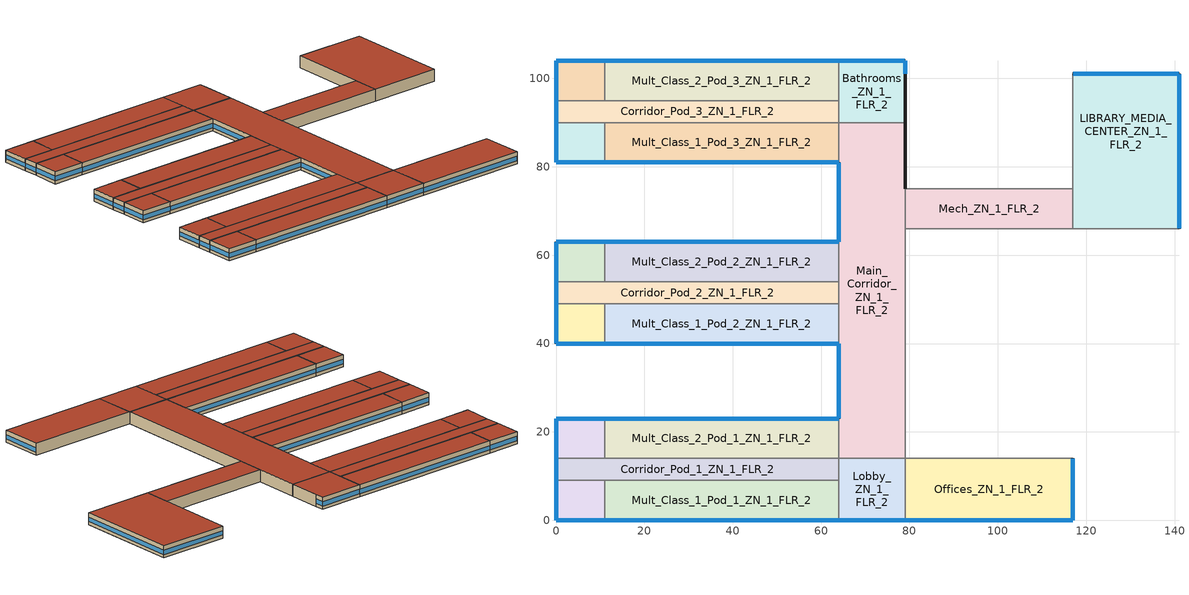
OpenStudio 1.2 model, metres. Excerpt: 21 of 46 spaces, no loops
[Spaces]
Bathrooms_ZN_1_FLR_2
 floor to Bathrooms_ZN_1_FLR_1: 79,104 79,90 64,90 64,104 z4
 wall outside: 79,90 79,101 79,104 64,104 z4:8
 wall to Mult_Class_2_Pod_3_ZN_1_FLR_2: 64,104 64,95 z4:8
 wall to Main_Corridor_ZN_1_FLR_2: 64,90 79,90 z4:8
 wall to Corridor_Pod_3_ZN_1_FLR_2: 64,95 64,90 z4:8
 window: 78.95,104 64.05,104 z5.1:6.51; 79,101.05 79,103.95 z5.1:6.55
 roof outside: 79,90 79,104 64,104 64,90 z8
Mult_Class_2_Pod_3_ZN_1_FLR_2
 floor to Mult_Class_2_Pod_3_ZN_1_FLR_1: 64,104 64,95 11,95 11,104 z4
 wall outside: 64,104 11,104 z4:8
 wall to Corridor_Pod_3_ZN_1_FLR_2: 11,95 64,95 z4:8
 wall to Corner_Class_2_Pod_3_ZN_1_FLR_2: 11,104 11,95 z4:8
 window: 63.95,104 11.05,104 z5.1:6.5
 roof outside: 64,95 64,104 11,104 11,95 z8
Corner_Class_2_Pod_3_ZN_1_FLR_2
 floor to Corner_Class_2_Pod_3_ZN_1_FLR_1: 11,104 11,95 0,95 0,104 z4
 wall outside: 11,104 0,104 0,95 z4:8
 wall to Corridor_Pod_3_ZN_1_FLR_2: 0,95 11,95 z4:8
 window: 0,103.95 0,95.05 z5.1:6.52; 10.95,104 0.05,104 z5.1:6.51
 roof outside: 11,95 11,104 0,104 0,95 z8
Mult_Class_2_Pod_2_ZN_1_FLR_2
 floor to Mult_Class_2_Pod_2_ZN_1_FLR_1: 64,63 64,54 11,54 11,63 z4
 wall outside: 64,63 11,63 z4:8
 wall to Corner_Class_2_Pod_2_ZN_1_FLR_2: 11,63 11,54 z4:8
 wall to Corridor_Pod_2_ZN_1_FLR_2: 11,54 64,54 z4:8
 wall to Main_Corridor_ZN_1_FLR_2: 64,54 64,63 z4:8
 window: 63.95,63 11.05,63 z5.1:6.5
 roof outside: 64,54 64,63 11,63 11,54 z8
Corridor_Pod_2_ZN_1_FLR_2
 floor to Corridor_Pod_2_ZN_1_FLR_1: 64,54 64,49 0,49 0,54 z4
 wall outside: 0,54 0,49 z4:8
 wall to Corner_Class_1_Pod_2_ZN_1_FLR_2: 0,49 11,49 z4:8
 wall to Main_Corridor_ZN_1_FLR_2: 64,49 64,54 z4:8
 wall to Corner_Class_2_Pod_2_ZN_1_FLR_2: 11,54 0,54 z4:8
 wall to Mult_Class_1_Pod_2_ZN_1_FLR_2: 11,49 64,49 z4:8
 window: 0,53.95 0,49.05 z5.1:6.53
 roof outside: 64,49 64,54 0,54 0,49 z8
Corner_Class_2_Pod_2_ZN_1_FLR_2
 floor to Corner_Class_2_Pod_2_ZN_1_FLR_1: 11,63 11,54 0,54 0,63 z4
 wall outside: 11,63 0,63 0,54 z4:8
 window: 10.95,63 0.05,63 z5.1:6.51; 0,62.95 0,54.05 z5.1:6.52
 roof outside: 11,54 11,63 0,63 0,54 z8
Mult_Class_1_Pod_2_ZN_1_FLR_2
 floor to Mult_Class_1_Pod_2_ZN_1_FLR_1: 64,49 64,40 11,40 11,49 z4
 wall outside: 11,40 64,40 z4:8
 wall to Main_Corridor_ZN_1_FLR_2: 64,40 64,49 z4:8
 wall to Corner_Class_1_Pod_2_ZN_1_FLR_2: 11,49 11,40 z4:8
 window: 11.05,40 63.95,40 z5.1:6.5
 roof outside: 64,40 64,49 11,49 11,40 z8
Mech_ZN_1_FLR_2
 floor to Mech_ZN_1_FLR_1: 117,75 117,66 79,66 79,75 z4
 wall to Main_Corridor_ZN_1_FLR_2: 79,75 79,66 z4:8
 wall to LIBRARY_MEDIA_CENTER_ZN_1_FLR_2: 117,66 117,75 z4:8
 wall to Gym_ZN_1_FLR_1: 79,66 117,66 z4:8
 wall to Auditorium_ZN_1_FLR_1: 117,75 79,75 z4:8
 roof outside: 117,66 117,75 79,75 79,66 z8
Corner_Class_2_Pod_1_ZN_1_FLR_2
 floor to Corner_Class_2_Pod_1_ZN_1_FLR_1: 11,23 11,14 0,14 0,23 z4
 wall outside: 11,23 0,23 0,14 z4:8
 wall to Mult_Class_2_Pod_1_ZN_1_FLR_2: 11,14 11,23 z4:8
 wall to Corridor_Pod_1_ZN_1_FLR_2: 0,14 11,14 z4:8
 window: 0,22.95 0,14.05 z5.1:6.52; 10.95,23 0.05,23 z5.1:6.51
 roof outside: 11,14 11,23 0,23 0,14 z8
Offices_ZN_1_FLR_2
 floor to Offices_ZN_1_FLR_1: 117,14 117,0 79,0 79,14 z4
 wall outside: 79,0 117,0 117,14 z4:8
 wall to Gym_ZN_1_FLR_1: 117,14 79,14 z4:8
 wall to Lobby_ZN_1_FLR_2: 79,14 79,0 z4:8
 window: 117,0.05 117,13.95 z5.1:6.51; 79.05,0 116.95,0 z5.1:6.5
 roof outside: 117,0 117,14 79,14 79,0 z8
LIBRARY_MEDIA_CENTER_ZN_1_FLR_2
 floor to Kitchen_ZN_1_FLR_1: 141,75 141,66 117,66 117,75 z4
 floor to Cafeteria_ZN_1_FLR_1: 141,101 141,75 117,75 117,101 z4
 wall outside: 141,66 141,101 117,101 z4:8
 wall to Aux_Gym_ZN_1_FLR_1: 117,66 141,66 z4:8
 wall to Auditorium_ZN_1_FLR_1: 117,101 117,75 z4:8
 window: 141,66.05 141,100.95 z5.1:6.52; 140.95,101 117.05,101 z5.1:6.51
 roof outside: 141,66 141,101 117,101 117,66 z8
Mult_Class_2_Pod_1_ZN_1_FLR_2
 floor to Mult_Class_2_Pod_1_ZN_1_FLR_1: 64,23 64,14 11,14 11,23 z4
 wall outside: 64,23 11,23 z4:8
 wall to Main_Corridor_ZN_1_FLR_2: 64,14 64,23 z4:8
 wall to Corridor_Pod_1_ZN_1_FLR_2: 11,14 64,14 z4:8
 window: 63.95,23 11.05,23 z5.1:6.5
 roof outside: 64,14 64,23 11,23 11,14 z8
Mult_Class_1_Pod_3_ZN_1_FLR_2
 floor to Mult_Class_1_Pod_3_ZN_1_FLR_1: 64,90 64,81 11,81 11,90 z4
 wall outside: 11,81 64,81 z4:8
 wall to Main_Corridor_ZN_1_FLR_2: 64,81 64,90 z4:8
 wall to Corner_Class_1_Pod_3_ZN_1_FLR_2: 11,90 11,81 z4:8
 wall to Corridor_Pod_3_ZN_1_FLR_2: 64,90 11,90 z4:8
 window: 11.05,81 63.95,81 z5.1:6.5
 roof outside: 64,81 64,90 11,90 11,81 z8
Corridor_Pod_1_ZN_1_FLR_2
 floor to Corridor_Pod_1_ZN_1_FLR_1: 64,14 64,9 0,9 0,14 z4
 wall outside: 0,14 0,9 z4:8
 wall to Mult_Class_1_Pod_1_ZN_1_FLR_2: 11,9 64,9 z4:8
 wall to Lobby_ZN_1_FLR_2: 64,9 64,14 z4:8
 wall to Corner_Class_1_Pod_1_ZN_1_FLR_2: 0,9 11,9 z4:8
 window: 0,13.95 0,9.05 z5.1:6.53
 roof outside: 64,9 64,14 0,14 0,9 z8
Corridor_Pod_3_ZN_1_FLR_2
 floor to Corridor_Pod_3_ZN_1_FLR_1: 64,95 64,90 0,90 0,95 z4
 wall outside: 0,95 0,90 z4:8
 wall to Corner_Class_1_Pod_3_ZN_1_FLR_2: 0,90 11,90 z4:8
 window: 0,94.95 0,90.05 z5.1:6.53
 roof outside: 64,90 64,95 0,95 0,90 z8
Mult_Class_1_Pod_1_ZN_1_FLR_2
 floor to Mult_Class_1_Pod_1_ZN_1_FLR_1: 64,9 64,0 11,0 11,9 z4
 wall outside: 11,0 64,0 z4:8
 wall to Lobby_ZN_1_FLR_2: 64,0 64,9 z4:8
 wall to Corner_Class_1_Pod_1_ZN_1_FLR_2: 11,9 11,0 z4:8
 window: 11.05,0 63.95,0 z5.1:6.5
 roof outside: 64,0 64,9 11,9 11,0 z8
Lobby_ZN_1_FLR_2
 floor to Lobby_ZN_1_FLR_1: 79,14 79,0 64,0 64,14 z4
 wall outside: 64,0 79,0 z4:8
 wall to Main_Corridor_ZN_1_FLR_2: 79,14 64,14 z4:8
 window: 64.05,0 78.95,0 z5.1:6.51
 roof outside: 79,0 79,14 64,14 64,0 z8
Main_Corridor_ZN_1_FLR_2
 floor to Main_Corridor_ZN_1_FLR_1: 79,90 79,14 64,14 64,90 z4
 wall outside: 64,81 64,63 / 64,40 64,23 / 79,75 79,90 z4:8
 wall to Gym_ZN_1_FLR_1: 79,14 79,66 z4:8
 window: 64,80.95 64,63.05 / 64,39.95 64,23.05 z5.1:6.51
 roof outside: 79,14 79,90 64,90 64,14 z8
Corner_Class_1_Pod_1_ZN_1_FLR_2
 floor to Corner_Class_1_Pod_1_ZN_1_FLR_1: 11,9 11,0 0,0 0,9 z4
 wall outside: 0,9 0,0 11,0 z4:8
 window: 0.05,0 10.95,0 z5.1:6.51; 0,8.95 0,0.05 z5.1:6.52
 roof outside: 11,0 11,9 0,9 0,0 z8
Corner_Class_1_Pod_2_ZN_1_FLR_2
 floor to Corner_Class_1_Pod_2_ZN_1_FLR_1: 11,49 11,40 0,40 0,49 z4
 wall outside: 0,49 0,40 11,40 z4:8
 window: 0,48.95 0,40.05 z5.1:6.52; 0.05,40 10.95,40 z5.1:6.51
 roof outside: 11,40 11,49 0,49 0,40 z8
Corner_Class_1_Pod_3_ZN_1_FLR_2
 floor to Corner_Class_1_Pod_3_ZN_1_FLR_1: 11,90 11,81 0,81 0,90 z4
 wall outside: 0,90 0,81 11,81 z4:8
 window: 0,89.95 0,81.05 z5.1:6.52; 0.05,81 10.95,81 z5.1:6.51
 roof outside: 11,81 11,90 0,90 0,81 z8
[Site]
USA IL-CHICAGO-OHARE: Latitude {deg}=41.98; Longitude {deg}=-87.92; Time Zone {hr}=-6; Elevation {m}=201; Terrain=City
[SizingPeriod:DesignDay] Barometric Pressure {Pa}=99063; Rain Indicator=0; Snow Indicator=0; Day of Month=21; Daylight Saving Time Indicator=0; Humidity Indicating Type=Wetbulb; Solar Model Indicator=ASHRAEClearSky
Name | Maximum Dry-Bulb Temperature {C} | Daily Dry-Bulb Temperature Range {deltaC} | Humidity Indicating Conditions at Maximum Dry-Bulb {BasedOnField A3} | Wind Speed {m/s} | Wind Direction {deg} | Sky Clearness | Month | Day Type
CHICAGO Ann Clg .4% Condns WB=>MDB | 31.2 | 10.7 | 25.5 | 5.3 | 230 | 1 | 7 | SummerDesignDay
CHICAGO Ann Htg 99.6% Condns DB | -20.6 | 0 | -20.6 | 4.9 | 270 | 0 | 1 | WinterDesignDay
[Building]
Ref Bldg Secondary School New2004_v1.3_5.0: North Axis {deg}=0; Space Type=ASHRAE 90.1-2004 SecondarySchool Classroom; Default Construction Set=ASHRAE 90.1-2004 ClimateZone 5-6 (s scho) ConstSet
[ClimateZones]
Climate Zone Institution Name 1=ASHRAE; Climate Zone Document Name 1=ANSI/ASHRAE Standard 169; Climate Zone Document Year 1=2006; Climate Zone Value 1=5B; Climate Zone Institution Name 2=CEC; Climate Zone Document Name 2=California Climate Zone Descriptions; Climate Zone Document Year 2=1995
[WindowMaterial:Gas] Gas Type=Air
Name | Thickness {m} | Thickness
Air | 0.0127
000 Air 13mm |  | 0.0127
[Material]
Name | Roughness | Thickness {m} | Conductivity {W/m-K} | Density {kg/m3} | Specific Heat {J/kg-K} | Thermal Absorptance | Solar Absorptance | Visible Absorptance | Thickness | Conductivity | Density | Specific Heat
Wood Siding | MediumSmooth | 0.01 | 0.11 | 544.62 | 1210 | 0.9 | 0.78 | 0.78
1/2IN Gypsum | Smooth | 0.0127 | 0.16 | 784.9 | 830 | 0.9 | 0.92 | 0.92
Metal Decking | MediumSmooth | 0.0015 | 45.006 | 7680 | 418.4 | 0.9 | 0.7 | 0.3
MAT-CC05 4 HW CONCRETE | Rough | 0.1016 | 1.311 | 2240 | 836.8 | 0.9 | 0.7 | 0.7
Roof Membrane | VeryRough | 0.0095 | 0.16 | 1121.29 | 1460 | 0.9 | 0.7 | 0.7
000 G05 25mm wood | MediumSmooth |  |  |  |  |  |  |  | 0.0254 | 0.15 | 608 | 1630
Steel Frame NonRes Wall Insulation-2.10 | MediumRough |  |  |  |  | 0.9 | 0.7 | 0.7 | 0.0870565 | 0.049 | 265 | 836.8
IEAD NonRes Roof Insulation-2.85 | MediumRough |  |  |  |  | 0.9 | 0.7 | 0.7 | 0.127339 | 0.049 | 265 | 836.8
000 F16 Acoustic tile | MediumSmooth |  |  |  |  |  |  |  | 0.0191 | 0.06 | 368 | 590
000 M11 100mm lightweight concrete | MediumRough |  |  |  |  |  |  |  | 0.1016 | 0.53 | 1280 | 840
000 G01a 19mm gypsum board | MediumSmooth |  |  |  |  |  |  |  | 0.019 | 0.16 | 800 | 1090
000 F08 Metal surface | Smooth |  |  |  |  |  |  |  | 0.0008 | 45.28 | 7824 | 500
000 I01 25mm insulation board | MediumRough |  |  |  |  |  |  |  | 0.0254 | 0.03 | 43 | 1210
[Material:NoMass]
CP02 CARPET PAD: Roughness=VeryRough; Thermal Resistance {m2-K/W}=0.2165; Thermal Absorptance=0.9; Solar Absorptance=0.7; Visible Absorptance=0.8
[Construction]
000 Interior Partition; 000 Interior Door: 000 G05 25mm wood
000 ExtSlabCarpet 4in ClimateZone 1-8: MAT-CC05 4 HW CONCRETE, CP02 CARPET PAD
ASHRAE 90.1-2004 ExtWall SteelFrame ClimateZone 5-6: Wood Siding, Steel Frame NonRes Wall Insulation-2.10, 1/2IN Gypsum
ASHRAE 90.1-2004 ExtRoof IEAD ClimateZone 5-6: Roof Membrane, IEAD NonRes Roof Insulation-2.85, Metal Decking
000 Interior Floor: 000 F16 Acoustic tile, 000 F05 Ceiling air space resistance, 000 M11 100mm lightweight concrete
000 Interior Wall: 000 G01a 19mm gypsum board, 000 F04 Wall air space resistance, 000 G01a 19mm gypsum board
000 Interior Ceiling: 000 M11 100mm lightweight concrete, 000 F05 Ceiling air space resistance, 000 F16 Acoustic tile
ASHRAE 90.1-2004 ExtWindow ClimateZone 4-6: Fixed Window 3.24/0.39/0.31
000 Exterior Door: 000 F08 Metal surface, 000 I01 25mm insulation board
000 Exterior Window: 000 Clear 3mm, 000 Air 13mm, 000 Clear 3mm
000 Interior Window: 000 Clear 3mm
[WindowMaterial:Glazing]
000 Clear 3mm: Optical Data Type=SpectralAverage; Thickness=0.003; Solar Transmittance at Normal Incidence=0.837; Front Side Solar Reflectance at Normal Incidence=0.075; Back Side Solar Reflectance at Normal Incidence=0.075; Visible Transmittance at Normal Incidence=0.898; Front Side Visible Reflectance at Normal Incidence=0.081; Back Side Visible Reflectance at Normal Incidence=0.081; Infrared Transmittance at Normal Incidence=0; Front Side Infrared Hemispherical Emissivity=0.84; Back Side Infrared Hemispherical Emissivity=0.84; Conductivity=0.9
[WindowMaterial:SimpleGlazingSystem]
Fixed Window 3.24/0.39/0.31: U-Factor=3.23646; Solar Heat Gain Coefficient=0.39; Visible Transmittance=0.31
[DefaultConstructionSet]
ASHRAE 90.1-2004 ClimateZone 5-6 (s scho) ConstSet: Default Exterior Surface Constructions=ASHRAE 90.1-2004 ClimateZone 5-6 (s scho) Exterior DefSurfCons; Default Interior Surface Constructions=000 Interior DefSurfCons; Default Ground Contact Surface Constructions=000 Ground DefSurfCons; Default Exterior SubSurface Constructions=ASHRAE 90.1-2004 ClimateZone 5-6 (s scho) Exterior DefSubCons; Default Interior SubSurface Constructions=000 Interior DefSubCons; Interior Partition Construction=000 Interior Partition
[DefaultSurfaceConstructions]
Name | Floor Construction | Wall Construction | Roof Ceiling Construction
ASHRAE 90.1-2004 ClimateZone 5-6 (s scho) Exterior DefSurfCons | 000 ExtSlabCarpet 4in ClimateZone 1-8 | ASHRAE 90.1-2004 ExtWall SteelFrame ClimateZone 5-6 | ASHRAE 90.1-2004 ExtRoof IEAD ClimateZone 5-6
000 Interior DefSurfCons | 000 Interior Floor | 000 Interior Wall | 000 Interior Ceiling
000 Ground DefSurfCons | 000 ExtSlabCarpet 4in ClimateZone 1-8 | 000 ExtSlabCarpet 4in ClimateZone 1-8 | 000 ExtSlabCarpet 4in ClimateZone 1-8
[DefaultSubSurfaceConstructions] Glass Door Construction=000 Exterior Window; Skylight Construction=000 Exterior Window; Tubular Daylight Dome Construction=000 Interior Window; Tubular Daylight Diffuser Construction=000 Interior Window
Name | Fixed Window Construction | Operable Window Construction | Door Construction
ASHRAE 90.1-2004 ClimateZone 5-6 (s scho) Exterior DefSubCons | ASHRAE 90.1-2004 ExtWindow ClimateZone 4-6 | ASHRAE 90.1-2004 ExtWindow ClimateZone 4-6 | 000 Exterior Door
000 Interior DefSubCons | 000 Interior Window | 000 Interior Window | 000 Interior Door
[Material:AirGap]
Name | Thermal Resistance
000 F05 Ceiling air space resistance | 0.18
000 F04 Wall air space resistance | 0.15
[ThermalZone] Multiplier=1
Name | Thermostat | Use Ideal Air Loads
Mult_Class_1_Pod_1_ZN_1_FLR_2 Thermal Zone; Corner_Class_2_Pod_3_ZN_1_FLR_2 Thermal Zone; Mult_Class_2_Pod_3_ZN_1_FLR_2 Thermal Zone; Corner_Class_1_Pod_3_ZN_1_FLR_2 Thermal Zone; Corner_Class_2_Pod_1_ZN_1_FLR_2 Thermal Zone; Mult_Class_2_Pod_2_ZN_1_FLR_2 Thermal Zone; Corner_Class_1_Pod_1_ZN_1_FLR_2 Thermal Zone; Corner_Class_2_Pod_2_ZN_1_FLR_2 Thermal Zone; Mult_Class_1_Pod_2_ZN_1_FLR_2 Thermal Zone; LIBRARY_MEDIA_CENTER_ZN_1_FLR_2 Thermal Zone; Mult_Class_2_Pod_1_ZN_1_FLR_2 Thermal Zone; Mult_Class_1_Pod_3_ZN_1_FLR_2 Thermal Zone; Corner_Class_1_Pod_2_ZN_1_FLR_2 Thermal Zone | Thermostat Setpoint Dual Setpoint 1 | No
Offices_ZN_1_FLR_2 Thermal Zone | Thermostat Setpoint Dual Setpoint 1 | Yes
Bathrooms_ZN_1_FLR_2 Thermal Zone; Corridor_Pod_2_ZN_1_FLR_2 Thermal Zone; Corridor_Pod_1_ZN_1_FLR_2 Thermal Zone; Mech_ZN_1_FLR_2 Thermal Zone; Corridor_Pod_3_ZN_1_FLR_2 Thermal Zone; Lobby_ZN_1_FLR_2 Thermal Zone; Main_Corridor_ZN_1_FLR_2 Thermal Zone | Thermostat Setpoint Dual Setpoint 2 | No
[Space] Building Story=Building Story 2; Part of Total Floor Area=Yes
Name | Thermal Zone | Space Type
Mult_Class_1_Pod_1_ZN_1_FLR_2 | Mult_Class_1_Pod_1_ZN_1_FLR_2 Thermal Zone
Offices_ZN_1_FLR_2 | Offices_ZN_1_FLR_2 Thermal Zone | ASHRAE 90.1-2004 SecondarySchool Office
Bathrooms_ZN_1_FLR_2 | Bathrooms_ZN_1_FLR_2 Thermal Zone | ASHRAE 90.1-2004 SecondarySchool Restroom
Corner_Class_2_Pod_3_ZN_1_FLR_2 | Corner_Class_2_Pod_3_ZN_1_FLR_2 Thermal Zone
Mult_Class_2_Pod_3_ZN_1_FLR_2 | Mult_Class_2_Pod_3_ZN_1_FLR_2 Thermal Zone
Corner_Class_1_Pod_3_ZN_1_FLR_2 | Corner_Class_1_Pod_3_ZN_1_FLR_2 Thermal Zone
Corner_Class_2_Pod_1_ZN_1_FLR_2 | Corner_Class_2_Pod_1_ZN_1_FLR_2 Thermal Zone
Mult_Class_2_Pod_2_ZN_1_FLR_2 | Mult_Class_2_Pod_2_ZN_1_FLR_2 Thermal Zone
Corridor_Pod_2_ZN_1_FLR_2 | Corridor_Pod_2_ZN_1_FLR_2 Thermal Zone | Plenum
Corner_Class_1_Pod_1_ZN_1_FLR_2 | Corner_Class_1_Pod_1_ZN_1_FLR_2 Thermal Zone
Corner_Class_2_Pod_2_ZN_1_FLR_2 | Corner_Class_2_Pod_2_ZN_1_FLR_2 Thermal Zone
Mult_Class_1_Pod_2_ZN_1_FLR_2 | Mult_Class_1_Pod_2_ZN_1_FLR_2 Thermal Zone
LIBRARY_MEDIA_CENTER_ZN_1_FLR_2 | LIBRARY_MEDIA_CENTER_ZN_1_FLR_2 Thermal Zone | ASHRAE 90.1-2004 SecondarySchool Library
Corridor_Pod_1_ZN_1_FLR_2 | Corridor_Pod_1_ZN_1_FLR_2 Thermal Zone | Plenum
Mech_ZN_1_FLR_2 | Mech_ZN_1_FLR_2 Thermal Zone | ASHRAE 90.1-2004 SecondarySchool Mechanical
Mult_Class_2_Pod_1_ZN_1_FLR_2 | Mult_Class_2_Pod_1_ZN_1_FLR_2 Thermal Zone
Mult_Class_1_Pod_3_ZN_1_FLR_2 | Mult_Class_1_Pod_3_ZN_1_FLR_2 Thermal Zone
Corridor_Pod_3_ZN_1_FLR_2 | Corridor_Pod_3_ZN_1_FLR_2 Thermal Zone | Plenum
Lobby_ZN_1_FLR_2 | Lobby_ZN_1_FLR_2 Thermal Zone | ASHRAE 90.1-2004 SecondarySchool Lobby
Main_Corridor_ZN_1_FLR_2 | Main_Corridor_ZN_1_FLR_2 Thermal Zone | Plenum
Corner_Class_1_Pod_2_ZN_1_FLR_2 | Corner_Class_1_Pod_2_ZN_1_FLR_2 Thermal Zone
[ThermostatSetpoint:DualSetpoint]
Name | Heating Setpoint Temperature Schedule | Cooling Setpoint Temperature Schedule
Thermostat Setpoint Dual Setpoint 1 | SecondarySchool HtgSetp | SecondarySchool ClgSetp
Thermostat Setpoint Dual Setpoint 2 | SecondarySchool HtgSetp BathCorrMechKitchen | SecondarySchool ClgSetp BathCorrMechKitchen
[People:Definition] Number of People Calculation Method=People/Area; Number of People=0; Fraction Radiant=0.3
Name | People per Space Floor Area
SecondarySchool Classroom PeopDef | 0.249938
SecondarySchool Corridor PeopDef | 0.100212
SecondarySchool Library PeopDef | 0.226042
SecondarySchool Lobby PeopDef | 0
SecondarySchool Mechanical PeopDef | 0.0100104
SecondarySchool Office PeopDef | 0.0500522
SecondarySchool Restroom PeopDef | 0.0999967
[Lights:Definition] Design Level Calculation Method=Watts/Area; Lighting Level=0
Name | Watts per Space Floor Area
ASHRAE 90.1-2004 SecondarySchool Classroom LightsDef | 15.0695
ASHRAE 90.1-2004 SecondarySchool Corridor LightsDef | 5.38196
ASHRAE 90.1-2004 SecondarySchool Library LightsDef; ASHRAE 90.1-2004 SecondarySchool Lobby LightsDef | 13.9931
ASHRAE 90.1-2004 SecondarySchool Mechanical LightsDef | 16.1459
ASHRAE 90.1-2004 SecondarySchool Office LightsDef | 11.8403
ASHRAE 90.1-2004 SecondarySchool Restroom LightsDef | 9.68752
[ElectricEquipment:Definition] Design Level Calculation Method=Watts/Area; Design Level=0
Name | Watts per Space Floor Area
ASHRAE 90.1-2004 SecondarySchool Classroom ElecDef; ASHRAE 90.1-2004 SecondarySchool Library ElecDef | 10.0104
ASHRAE 90.1-2004 SecondarySchool Corridor ElecDef; ASHRAE 90.1-2004 SecondarySchool Lobby ElecDef; ASHRAE 90.1-2004 SecondarySchool Mechanical ElecDef; ASHRAE 90.1-2004 SecondarySchool Restroom ElecDef | 3.98265
ASHRAE 90.1-2004 SecondarySchool Office ElecDef | 10.7639
[DesignSpecification:OutdoorAir] Outdoor Air Method=Sum; Outdoor Air Flow Rate=0; Outdoor Air Flow Air Changes per Hour=0
Name | Outdoor Air Flow per Person | Outdoor Air Flow per Floor Area
SecondarySchool Classroom Outdoor Air; SecondarySchool Library Outdoor Air | 0.0086106 | 0
SecondarySchool Corridor Outdoor Air; SecondarySchool Lobby Outdoor Air | 0 | 0.000508
SecondarySchool Mechanical Outdoor Air | 0 | 0.000254
SecondarySchool Office Outdoor Air | 0.0107645 | 0
SecondarySchool Restroom Outdoor Air | 0.0269088 | 0
[BuildingStory]
Building Story 2: Nominal Z Coordinate {m}=4
[SpaceType] Standards Building Type=SecondarySchool
Name | Default Schedule Set | Design Specification Outdoor Air Object | Standards Space Type
ASHRAE 90.1-2004 SecondarySchool Classroom | SecondarySchool Classroom Schedules | SecondarySchool Classroom Outdoor Air | Classroom
Plenum | SecondarySchool Corridor Schedules | SecondarySchool Corridor Outdoor Air | Corridor
ASHRAE 90.1-2004 SecondarySchool Library | SecondarySchool Library Schedules | SecondarySchool Library Outdoor Air | Library
ASHRAE 90.1-2004 SecondarySchool Lobby | SecondarySchool Lobby Schedules | SecondarySchool Lobby Outdoor Air | Lobby
ASHRAE 90.1-2004 SecondarySchool Mechanical | SecondarySchool Mechanical Schedules | SecondarySchool Mechanical Outdoor Air | Mechanical
ASHRAE 90.1-2004 SecondarySchool Office | SecondarySchool Office Schedules | SecondarySchool Office Outdoor Air | Office
ASHRAE 90.1-2004 SecondarySchool Restroom | SecondarySchool Restroom Schedules | SecondarySchool Restroom Outdoor Air | Restroom
[DefaultScheduleSet] People Activity Level Schedule=SecondarySchool Activity; Lighting Schedule=SecondarySchool Bldg Light; Electric Equipment Schedule=SecondarySchool Bldg Equip; Infiltration Schedule=SecondarySchool Infil
Name | Number of People Schedule
SecondarySchool Classroom Schedules; SecondarySchool Corridor Schedules; SecondarySchool Library Schedules; SecondarySchool Lobby Schedules; SecondarySchool Mechanical Schedules; SecondarySchool Restroom Schedules | SecondarySchool Bldg Occ
SecondarySchool Office Schedules | SecondarySchool Office Occ
[People]
Name | People Definition | Space or SpaceType
ASHRAE 90.1-2004 SecondarySchool Classroom PeopInst | SecondarySchool Classroom PeopDef | ASHRAE 90.1-2004 SecondarySchool Classroom
ASHRAE 90.1-2004 SecondarySchool Corridor PeopInst | SecondarySchool Corridor PeopDef | Plenum
ASHRAE 90.1-2004 SecondarySchool Library PeopInst | SecondarySchool Library PeopDef | ASHRAE 90.1-2004 SecondarySchool Library
ASHRAE 90.1-2004 SecondarySchool Lobby PeopInst | SecondarySchool Lobby PeopDef | ASHRAE 90.1-2004 SecondarySchool Lobby
ASHRAE 90.1-2004 SecondarySchool Mechanical PeopInst | SecondarySchool Mechanical PeopDef | ASHRAE 90.1-2004 SecondarySchool Mechanical
ASHRAE 90.1-2004 SecondarySchool Office PeopInst | SecondarySchool Office PeopDef | ASHRAE 90.1-2004 SecondarySchool Office
ASHRAE 90.1-2004 SecondarySchool Restroom PeopInst | SecondarySchool Restroom PeopDef | ASHRAE 90.1-2004 SecondarySchool Restroom
[Lights]
Name | Lights Definition | Space or SpaceType
ASHRAE 90.1-2004 SecondarySchool Classroom LightsInst | ASHRAE 90.1-2004 SecondarySchool Classroom LightsDef | ASHRAE 90.1-2004 SecondarySchool Classroom
ASHRAE 90.1-2004 SecondarySchool Corridor LightsInst | ASHRAE 90.1-2004 SecondarySchool Corridor LightsDef | Plenum
ASHRAE 90.1-2004 SecondarySchool Library LightsInst | ASHRAE 90.1-2004 SecondarySchool Library LightsDef | ASHRAE 90.1-2004 SecondarySchool Library
ASHRAE 90.1-2004 SecondarySchool Lobby LightsInst | ASHRAE 90.1-2004 SecondarySchool Lobby LightsDef | ASHRAE 90.1-2004 SecondarySchool Lobby
ASHRAE 90.1-2004 SecondarySchool Mechanical LightsInst | ASHRAE 90.1-2004 SecondarySchool Mechanical LightsDef | ASHRAE 90.1-2004 SecondarySchool Mechanical
ASHRAE 90.1-2004 SecondarySchool Office LightsInst | ASHRAE 90.1-2004 SecondarySchool Office LightsDef | ASHRAE 90.1-2004 SecondarySchool Office
ASHRAE 90.1-2004 SecondarySchool Restroom LightsInst | ASHRAE 90.1-2004 SecondarySchool Restroom LightsDef | ASHRAE 90.1-2004 SecondarySchool Restroom
[ElectricEquipment]
Name | Electric Equipment Definition | Space or SpaceType
ASHRAE 90.1-2004 SecondarySchool Classroom ElecInst | ASHRAE 90.1-2004 SecondarySchool Classroom ElecDef | ASHRAE 90.1-2004 SecondarySchool Classroom
ASHRAE 90.1-2004 SecondarySchool Corridor ElecInst | ASHRAE 90.1-2004 SecondarySchool Corridor ElecDef | Plenum
ASHRAE 90.1-2004 SecondarySchool Library ElecInst | ASHRAE 90.1-2004 SecondarySchool Library ElecDef | ASHRAE 90.1-2004 SecondarySchool Library
ASHRAE 90.1-2004 SecondarySchool Lobby ElecInst | ASHRAE 90.1-2004 SecondarySchool Lobby ElecDef | ASHRAE 90.1-2004 SecondarySchool Lobby
ASHRAE 90.1-2004 SecondarySchool Mechanical ElecInst | ASHRAE 90.1-2004 SecondarySchool Mechanical ElecDef | ASHRAE 90.1-2004 SecondarySchool Mechanical
ASHRAE 90.1-2004 SecondarySchool Office ElecInst | ASHRAE 90.1-2004 SecondarySchool Office ElecDef | ASHRAE 90.1-2004 SecondarySchool Office
ASHRAE 90.1-2004 SecondarySchool Restroom ElecInst | ASHRAE 90.1-2004 SecondarySchool Restroom ElecDef | ASHRAE 90.1-2004 SecondarySchool Restroom
[SpaceInfiltration:DesignFlowRate] Design Flow Rate Calculation Method=AirChanges/Hour; Design Flow Rate=0; Air Changes per Hour=0.18
Name | Space or SpaceType
ASHRAE 90.1-2004 SecondarySchool Classroom Infil | ASHRAE 90.1-2004 SecondarySchool Classroom
ASHRAE 90.1-2004 SecondarySchool Corridor Infil | Plenum
ASHRAE 90.1-2004 SecondarySchool Library Infil | ASHRAE 90.1-2004 SecondarySchool Library
ASHRAE 90.1-2004 SecondarySchool Lobby Infil | ASHRAE 90.1-2004 SecondarySchool Lobby
ASHRAE 90.1-2004 SecondarySchool Mechanical Infil | ASHRAE 90.1-2004 SecondarySchool Mechanical
ASHRAE 90.1-2004 SecondarySchool Office Infil | ASHRAE 90.1-2004 SecondarySchool Office
ASHRAE 90.1-2004 SecondarySchool Restroom Infil | ASHRAE 90.1-2004 SecondarySchool Restroom
[Schedule:Ruleset]
Name | Default Day Schedule | Summer Design Day Schedule | Winter Design Day Schedule
SecondarySchool Bldg Occ | SecondarySchool Bldg Occ Default Schedule | SecondarySchool Bldg Occ Summer Design Day | SecondarySchool Bldg Occ Winter Design Day
SecondarySchool Activity | SecondarySchool Activity Default Schedule | SecondarySchool Activity Summer Design Day | SecondarySchool Activity Winter Design Day
SecondarySchool Bldg Light | SecondarySchool Bldg Light Default Schedule | SecondarySchool Bldg Light Summer Design Day | SecondarySchool Bldg Light Winter Design Day
SecondarySchool Bldg Equip | SecondarySchool Bldg Equip Default Schedule | SecondarySchool Bldg Equip Summer Design Day | SecondarySchool Bldg Equip Winter Design Day
SecondarySchool Infil | SecondarySchool Infil Default Schedule | SecondarySchool Infil Summer Design Day | SecondarySchool Infil Winter Design Day
SecondarySchool Office Occ | SecondarySchool Office Occ Default Schedule | SecondarySchool Office Occ Summer Design Day | SecondarySchool Office Occ Winter Design Day
SecondarySchool ClgSetp | SecondarySchool ClgSetp Default Schedule | SecondarySchool ClgSetp Summer Design Day | SecondarySchool ClgSetp Winter Design Day
SecondarySchool HtgSetp | SecondarySchool HtgSetp Default Schedule | SecondarySchool HtgSetp Summer Design Day | SecondarySchool HtgSetp Winter Design Day
SecondarySchool ClgSetp BathCorrMechKitchen | SecondarySchool ClgSetp BathCorrMechKitchen Default Schedule | SecondarySchool ClgSetp BathCorrMechKitchen Summer Design Day | SecondarySchool ClgSetp BathCorrMechKitchen Winter Design Day
SecondarySchool HtgSetp BathCorrMechKitchen | SecondarySchool HtgSetp BathCorrMechKitchen Default Schedule | SecondarySchool HtgSetp BathCorrMechKitchen Summer Design Day | SecondarySchool HtgSetp BathCorrMechKitchen Winter Design Day
[Schedule:Day]
SecondarySchool Bldg Occ Default Schedule; SecondarySchool Bldg Occ Summer Design Day; SecondarySchool Bldg Occ Rule 2 Day Schedule: 8, 0, 0, 16, 0, 0.7, 21, 0, 0.15, 24, 0, 0
SecondarySchool Bldg Occ Winter Design Day; SecondarySchool Bldg Occ Rule 1 Day Schedule; SecondarySchool Bldg Occ Rule 3 Day Schedule; SecondarySchool Bldg Occ Rule 5 Day Schedule; SecondarySchool Office Occ Winter Design Day; SecondarySchool Office Occ Rule 1 Day Schedule; SecondarySchool Office Occ Rule 3 Day Schedule; SecondarySchool Office Occ Rule 5 Day Schedule: 24, 0, 0
SecondarySchool Bldg Occ Rule 4 Day Schedule: 8, 0, 0, 21, 0, 0.15, 24, 0, 0
SecondarySchool Activity Default Schedule; SecondarySchool Activity Summer Design Day; SecondarySchool Activity Winter Design Day: 24, 0, 120
SecondarySchool Bldg Light Default Schedule; SecondarySchool Bldg Light Summer Design Day; SecondarySchool Bldg Light Rule 2 Day Schedule: 7, 0, 0.1773, 21, 0, 0.9, 24, 0, 0.1773
SecondarySchool Bldg Light Winter Design Day; SecondarySchool Bldg Light Rule 1 Day Schedule; SecondarySchool Bldg Light Rule 3 Day Schedule; SecondarySchool Bldg Light Rule 5 Day Schedule: 24, 0, 0.1773
SecondarySchool Bldg Light Rule 4 Day Schedule: 8, 0, 0.1773, 20, 0, 0.5, 24, 0, 0.1773
SecondarySchool Bldg Equip Default Schedule; SecondarySchool Bldg Equip Summer Design Day; SecondarySchool Bldg Equip Rule 2 Day Schedule: 8, 0, 0.35, 17, 0, 0.95, 24, 0, 0.35
SecondarySchool Bldg Equip Winter Design Day; SecondarySchool Bldg Equip Rule 1 Day Schedule; SecondarySchool Bldg Equip Rule 5 Day Schedule: 24, 0, 0.35
SecondarySchool Bldg Equip Rule 3 Day Schedule: 24, 0, 0.25
SecondarySchool Bldg Equip Rule 4 Day Schedule: 8, 0, 0.25, 17, 0, 0.5, 24, 0, 0.25
SecondarySchool Infil Default Schedule; SecondarySchool Infil Summer Design Day; SecondarySchool Infil Winter Design Day: 7, 0, 1, 21, 0, 0.5, 24, 0, 1
SecondarySchool Office Occ Default Schedule; SecondarySchool Office Occ Summer Design Day; SecondarySchool Office Occ Rule 2 Day Schedule: 8, 0, 0, 17, 0, 0.95, 21, 0, 0.15, 24, 0, 0
SecondarySchool Office Occ Rule 4 Day Schedule: 8, 0, 0, 17, 0, 0.5, 24, 0, 0
SecondarySchool ClgSetp Default Schedule; SecondarySchool ClgSetp Rule 1 Day Schedule; SecondarySchool ClgSetp BathCorrMechKitchen Summer Design Day: 6, 0, 27, 21, 0, 24, 24, 0, 27
SecondarySchool ClgSetp Summer Design Day: 24, 0, 24
SecondarySchool ClgSetp Winter Design Day; SecondarySchool ClgSetp BathCorrMechKitchen Default Schedule; SecondarySchool ClgSetp BathCorrMechKitchen Winter Design Day: 24, 0, 27
SecondarySchool ClgSetp Rule 2 Day Schedule: 7, 0, 27, 18, 0, 24, 24, 0, 27
SecondarySchool HtgSetp Default Schedule; SecondarySchool HtgSetp Rule 1 Day Schedule; SecondarySchool HtgSetp BathCorrMechKitchen Winter Design Day: 6, 0, 16, 21, 0, 21, 24, 0, 16
SecondarySchool HtgSetp Summer Design Day; SecondarySchool HtgSetp BathCorrMechKitchen Default Schedule; SecondarySchool HtgSetp BathCorrMechKitchen Summer Design Day: 24, 0, 16
SecondarySchool HtgSetp Winter Design Day: 24, 0, 21
SecondarySchool HtgSetp Rule 2 Day Schedule: 7, 0, 16, 18, 0, 21, 24, 0, 16
[Schedule:Rule] Date Specification Type=DateRange; Start Day=1
Name | Schedule Ruleset | Rule Order | Day Schedule | Apply Sunday | Apply Monday | Apply Tuesday | Apply Wednesday | Apply Thursday | Apply Friday | Apply Saturday | Start Month | End Month | End Day
SecondarySchool Bldg Occ Rule 1 | SecondarySchool Bldg Occ | 0 | SecondarySchool Bldg Occ Rule 1 Day Schedule | Yes | No | No | No | No | No | Yes | 9 | 12 | 31
SecondarySchool Bldg Occ Rule 2 | SecondarySchool Bldg Occ | 1 | SecondarySchool Bldg Occ Rule 2 Day Schedule | No | Yes | Yes | Yes | Yes | Yes | No | 9 | 12 | 31
SecondarySchool Bldg Occ Rule 3 | SecondarySchool Bldg Occ | 2 | SecondarySchool Bldg Occ Rule 3 Day Schedule | Yes | No | No | No | No | No | Yes | 7 | 9 | 1
SecondarySchool Bldg Occ Rule 4 | SecondarySchool Bldg Occ | 3 | SecondarySchool Bldg Occ Rule 4 Day Schedule | No | Yes | Yes | Yes | Yes | Yes | No | 7 | 9 | 1
SecondarySchool Bldg Occ Rule 5 | SecondarySchool Bldg Occ | 4 | SecondarySchool Bldg Occ Rule 5 Day Schedule | Yes | No | No | No | No | No | Yes | 1 | 6 | 30
SecondarySchool Bldg Light Rule 1 | SecondarySchool Bldg Light | 0 | SecondarySchool Bldg Light Rule 1 Day Schedule | Yes | No | No | No | No | No | Yes | 9 | 12 | 31
SecondarySchool Bldg Light Rule 2 | SecondarySchool Bldg Light | 1 | SecondarySchool Bldg Light Rule 2 Day Schedule | No | Yes | Yes | Yes | Yes | Yes | No | 9 | 12 | 31
SecondarySchool Bldg Light Rule 3 | SecondarySchool Bldg Light | 2 | SecondarySchool Bldg Light Rule 3 Day Schedule | Yes | No | No | No | No | No | Yes | 7 | 9 | 1
SecondarySchool Bldg Light Rule 4 | SecondarySchool Bldg Light | 3 | SecondarySchool Bldg Light Rule 4 Day Schedule | No | Yes | Yes | Yes | Yes | Yes | No | 7 | 9 | 1
SecondarySchool Bldg Light Rule 5 | SecondarySchool Bldg Light | 4 | SecondarySchool Bldg Light Rule 5 Day Schedule | Yes | No | No | No | No | No | Yes | 1 | 6 | 30
SecondarySchool Bldg Equip Rule 1 | SecondarySchool Bldg Equip | 0 | SecondarySchool Bldg Equip Rule 1 Day Schedule | Yes | No | No | No | No | No | Yes | 9 | 12 | 31
SecondarySchool Bldg Equip Rule 2 | SecondarySchool Bldg Equip | 1 | SecondarySchool Bldg Equip Rule 2 Day Schedule | No | Yes | Yes | Yes | Yes | Yes | No | 9 | 12 | 31
SecondarySchool Bldg Equip Rule 3 | SecondarySchool Bldg Equip | 2 | SecondarySchool Bldg Equip Rule 3 Day Schedule | Yes | No | No | No | No | No | Yes | 7 | 9 | 1
SecondarySchool Bldg Equip Rule 4 | SecondarySchool Bldg Equip | 3 | SecondarySchool Bldg Equip Rule 4 Day Schedule | No | Yes | Yes | Yes | Yes | Yes | No | 7 | 9 | 1
SecondarySchool Bldg Equip Rule 5 | SecondarySchool Bldg Equip | 4 | SecondarySchool Bldg Equip Rule 5 Day Schedule | Yes | No | No | No | No | No | Yes | 1 | 6 | 30
SecondarySchool Office Occ Rule 1 | SecondarySchool Office Occ | 0 | SecondarySchool Office Occ Rule 1 Day Schedule | Yes | No | No | No | No | No | Yes | 9 | 12 | 31
SecondarySchool Office Occ Rule 2 | SecondarySchool Office Occ | 1 | SecondarySchool Office Occ Rule 2 Day Schedule | No | Yes | Yes | Yes | Yes | Yes | No | 9 | 12 | 31
SecondarySchool Office Occ Rule 3 | SecondarySchool Office Occ | 2 | SecondarySchool Office Occ Rule 3 Day Schedule | Yes | No | No | No | No | No | Yes | 7 | 9 | 1
SecondarySchool Office Occ Rule 4 | SecondarySchool Office Occ | 3 | SecondarySchool Office Occ Rule 4 Day Schedule | No | Yes | Yes | Yes | Yes | Yes | No | 7 | 9 | 1
SecondarySchool Office Occ Rule 5 | SecondarySchool Office Occ | 4 | SecondarySchool Office Occ Rule 5 Day Schedule | Yes | No | No | No | No | No | Yes | 1 | 6 | 30
SecondarySchool ClgSetp Rule 1 | SecondarySchool ClgSetp | 0 | SecondarySchool ClgSetp Rule 1 Day Schedule | Yes | Yes | Yes | Yes | Yes | Yes | Yes | 9 | 12 | 31
SecondarySchool ClgSetp Rule 2 | SecondarySchool ClgSetp | 1 | SecondarySchool ClgSetp Rule 2 Day Schedule | Yes | Yes | Yes | Yes | Yes | Yes | Yes | 7 | 9 | 1
SecondarySchool HtgSetp Rule 1 | SecondarySchool HtgSetp | 0 | SecondarySchool HtgSetp Rule 1 Day Schedule | Yes | Yes | Yes | Yes | Yes | Yes | Yes | 9 | 12 | 31
SecondarySchool HtgSetp Rule 2 | SecondarySchool HtgSetp | 1 | SecondarySchool HtgSetp Rule 2 Day Schedule | Yes | Yes | Yes | Yes | Yes | Yes | Yes | 7 | 9 | 1
